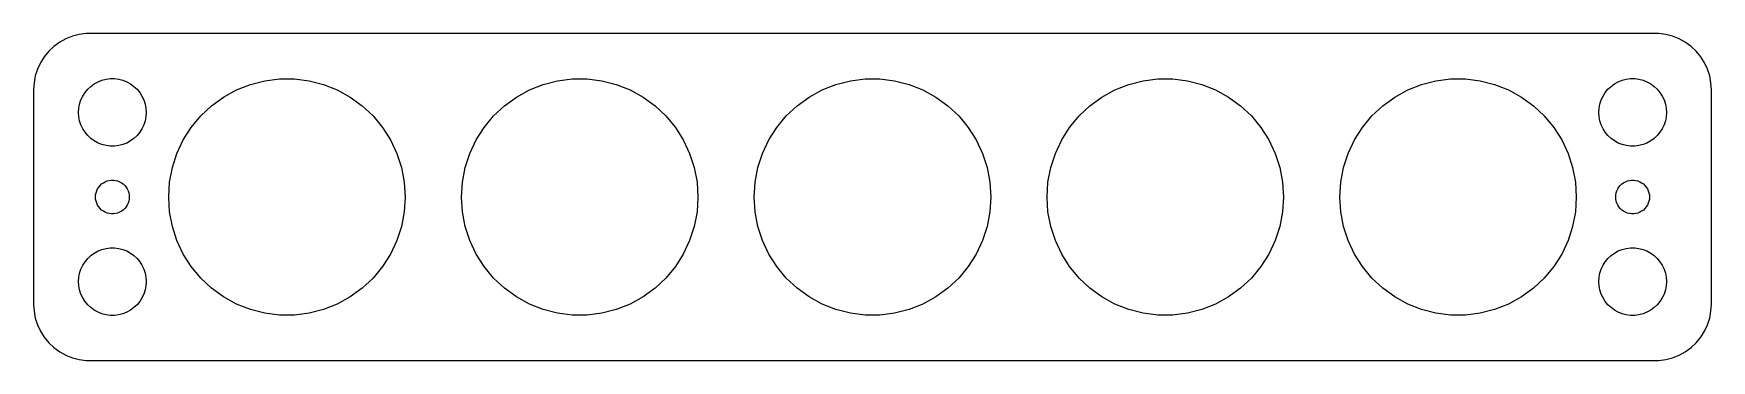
# Model space of a CAD drawing. Header units: metres. Extents: x -74 to 74, y 25 to 53.
import ezdxf

# ---------------------------------------------------------------- set-up
doc = ezdxf.new("R2010")
doc.units = ezdxf.units.M

msp = doc.modelspace()

# ---------------------------------------------------------------- linework, layer by layer
for p, q in [((-72.6871, 52.3526), (-73.1448, 51.9227)), ((-72.1791, 52.7216), (-72.6871, 52.3526)), ((-71.6289, 53.0241), (-72.1791, 52.7216)), ((-71.0451, 53.2553), (-71.6289, 53.0241)), ((-70.4369, 53.4114), (-71.0451, 53.2553)), ((-69.8139, 53.4901), (-70.4369, 53.4114)), ((69.8139, 53.4901), (-69.8139, 53.4901)), ((70.4369, 53.4114), (69.8139, 53.4901)), ((71.0451, 53.2553), (70.4369, 53.4114)), ((71.6289, 53.0241), (71.0451, 53.2553)), ((72.1791, 52.7216), (71.6289, 53.0241)), ((72.6871, 52.3526), (72.1791, 52.7216)), ((73.1448, 51.9227), (72.6871, 52.3526)), ((-73.8815, 50.9088), (-74.1489, 50.3406)), ((-73.5451, 51.4389), (-73.8815, 50.9088)), ((-73.1448, 51.9227), (-73.5451, 51.4389)), ((73.5451, 51.4389), (73.1448, 51.9227)), ((73.8815, 50.9088), (73.5451, 51.4389)), ((74.1489, 50.3406), (73.8815, 50.9088)), ((-74.3429, 49.7434), (-74.4606, 49.1267)), ((-74.1489, 50.3406), (-74.3429, 49.7434)), ((-69.1075, 49.033), (-68.7773, 49.2145)), ((-68.7773, 49.2145), (-68.427, 49.3532)), ((-68.427, 49.3532), (-68.0621, 49.4469)), ((-68.0621, 49.4469), (-67.6884, 49.4941)), ((-67.6884, 49.4941), (-67.3116, 49.4941)), ((-67.3116, 49.4941), (-66.9379, 49.4469)), ((-66.9379, 49.4469), (-66.573, 49.3532)), ((-66.573, 49.3532), (-66.2227, 49.2145)), ((-66.2227, 49.2145), (-65.8925, 49.033)), ((-55.2447, 48.9861), (-53.9675, 49.314)), ((-53.9675, 49.314), (-52.6593, 49.4793)), ((-52.6593, 49.4793), (-51.3407, 49.4793)), ((-51.3407, 49.4793), (-50.0325, 49.314)), ((-50.0325, 49.314), (-48.7553, 48.9861)), ((-29.2447, 48.9861), (-27.9675, 49.314)), ((-27.9675, 49.314), (-26.6593, 49.4793)), ((-26.6593, 49.4793), (-25.3407, 49.4793)), ((-25.3407, 49.4793), (-24.0325, 49.314)), ((-24.0325, 49.314), (-22.7553, 48.9861)), ((-3.24467, 48.9861), (-1.9675, 49.314)), ((-1.9675, 49.314), (-0.65929, 49.4793)), ((-0.65929, 49.4793), (0.65929, 49.4793)), ((0.65929, 49.4793), (1.9675, 49.314)), ((1.9675, 49.314), (3.24467, 48.9861)), ((22.7553, 48.9861), (24.0325, 49.314)), ((24.0325, 49.314), (25.3407, 49.4793)), ((25.3407, 49.4793), (26.6593, 49.4793)), ((26.6593, 49.4793), (27.9675, 49.314)), ((27.9675, 49.314), (29.2447, 48.9861)), ((48.7553, 48.9861), (50.0325, 49.314)), ((50.0325, 49.314), (51.3407, 49.4793)), ((51.3407, 49.4793), (52.6593, 49.4793)), ((52.6593, 49.4793), (53.9675, 49.314)), ((53.9675, 49.314), (55.2447, 48.9861)), ((65.8925, 49.033), (66.2227, 49.2145)), ((66.2227, 49.2145), (66.573, 49.3532)), ((66.573, 49.3532), (66.9379, 49.4469)), ((66.9379, 49.4469), (67.3116, 49.4941)), ((67.3116, 49.4941), (67.6884, 49.4941)), ((67.6884, 49.4941), (68.0621, 49.4469)), ((68.0621, 49.4469), (68.427, 49.3532)), ((68.427, 49.3532), (68.7773, 49.2145)), ((68.7773, 49.2145), (69.1075, 49.033)), ((74.3429, 49.7434), (74.1489, 50.3406)), ((74.4606, 49.1267), (74.3429, 49.7434)), ((-74.4606, 49.1267), (-74.5, 48.5)), ((-74.5, 48.5), (-74.5, 29.5)), ((-70.2893, 47.6044), (-70.1289, 47.9453)), ((-70.1289, 47.9453), (-69.927, 48.2634)), ((-69.927, 48.2634), (-69.6869, 48.5536)), ((-69.6869, 48.5536), (-69.4123, 48.8115)), ((-69.4123, 48.8115), (-69.1075, 49.033)), ((-65.8925, 49.033), (-65.5877, 48.8115)), ((-65.5877, 48.8115), (-65.3131, 48.5536)), ((-65.3131, 48.5536), (-65.073, 48.2634)), ((-65.073, 48.2634), (-64.8711, 47.9453)), ((-64.8711, 47.9453), (-64.7107, 47.6044)), ((-58.6929, 47.0904), (-57.6262, 47.8654)), ((-57.6262, 47.8654), (-56.4707, 48.5007)), ((-56.4707, 48.5007), (-55.2447, 48.9861)), ((-48.7553, 48.9861), (-47.5293, 48.5007)), ((-47.5293, 48.5007), (-46.3738, 47.8654)), ((-46.3738, 47.8654), (-45.307, 47.0904)), ((-32.6929, 47.0904), (-31.6262, 47.8654)), ((-31.6262, 47.8654), (-30.4707, 48.5007)), ((-30.4707, 48.5007), (-29.2447, 48.9861)), ((-22.7553, 48.9861), (-21.5293, 48.5007)), ((-21.5293, 48.5007), (-20.3738, 47.8654)), ((-20.3738, 47.8654), (-19.307, 47.0904)), ((-6.69295, 47.0904), (-5.62617, 47.8654)), ((-5.62617, 47.8654), (-4.47067, 48.5007)), ((-4.47067, 48.5007), (-3.24467, 48.9861)), ((3.24467, 48.9861), (4.47067, 48.5007)), ((4.47067, 48.5007), (5.62617, 47.8654)), ((5.62617, 47.8654), (6.69295, 47.0904)), ((19.307, 47.0904), (20.3738, 47.8654)), ((20.3738, 47.8654), (21.5293, 48.5007)), ((21.5293, 48.5007), (22.7553, 48.9861)), ((29.2447, 48.9861), (30.4707, 48.5007)), ((30.4707, 48.5007), (31.6262, 47.8654)), ((31.6262, 47.8654), (32.6929, 47.0904)), ((45.307, 47.0904), (46.3738, 47.8654)), ((46.3738, 47.8654), (47.5293, 48.5007)), ((47.5293, 48.5007), (48.7553, 48.9861)), ((55.2447, 48.9861), (56.4707, 48.5007)), ((56.4707, 48.5007), (57.6262, 47.8654)), ((57.6262, 47.8654), (58.6929, 47.0904)), ((64.7107, 47.6044), (64.8711, 47.9453)), ((64.8711, 47.9453), (65.073, 48.2634)), ((65.073, 48.2634), (65.3131, 48.5536)), ((65.3131, 48.5536), (65.5877, 48.8115)), ((65.5877, 48.8115), (65.8925, 49.033)), ((69.1075, 49.033), (69.4123, 48.8115)), ((69.4123, 48.8115), (69.6869, 48.5536)), ((69.6869, 48.5536), (69.927, 48.2634)), ((69.927, 48.2634), (70.1289, 47.9453)), ((70.1289, 47.9453), (70.2893, 47.6044)), ((74.5, 48.5), (74.4606, 49.1267)), ((74.5, 29.5), (74.5, 48.5)), ((-70.5, 46.5), (-70.4763, 46.876)), ((-70.4763, 46.124), (-70.5, 46.5)), ((-70.4763, 46.876), (-70.4057, 47.2461)), ((-70.4057, 47.2461), (-70.2893, 47.6044)), ((-64.7107, 47.6044), (-64.5943, 47.2461)), ((-64.5943, 47.2461), (-64.5237, 46.876)), ((-64.5237, 46.876), (-64.5, 46.5)), ((-64.5, 46.5), (-64.5237, 46.124)), ((-59.6542, 46.1877), (-58.6929, 47.0904)), ((-45.307, 47.0904), (-44.3458, 46.1877)), ((-33.6542, 46.1877), (-32.6929, 47.0904)), ((-19.307, 47.0904), (-18.3458, 46.1877)), ((-7.65416, 46.1877), (-6.69295, 47.0904)), ((6.69295, 47.0904), (7.65416, 46.1877)), ((18.3458, 46.1877), (19.307, 47.0904)), ((32.6929, 47.0904), (33.6542, 46.1877)), ((44.3458, 46.1877), (45.307, 47.0904)), ((58.6929, 47.0904), (59.6542, 46.1877)), ((64.5, 46.5), (64.5237, 46.876)), ((64.5237, 46.124), (64.5, 46.5)), ((64.5237, 46.876), (64.5943, 47.2461)), ((64.5943, 47.2461), (64.7107, 47.6044)), ((70.2893, 47.6044), (70.4057, 47.2461)), ((70.4057, 47.2461), (70.4763, 46.876)), ((70.4763, 46.876), (70.5, 46.5)), ((70.5, 46.5), (70.4763, 46.124)), ((-70.4057, 45.7539), (-70.4763, 46.124)), ((-70.2893, 45.3956), (-70.4057, 45.7539)), ((-70.1289, 45.0547), (-70.2893, 45.3956)), ((-69.927, 44.7366), (-70.1289, 45.0547)), ((-69.6869, 44.4464), (-69.927, 44.7366)), ((-65.073, 44.7366), (-65.3131, 44.4464)), ((-64.8711, 45.0547), (-65.073, 44.7366)), ((-64.7107, 45.3956), (-64.8711, 45.0547)), ((-64.5943, 45.7539), (-64.7107, 45.3956)), ((-64.5237, 46.124), (-64.5943, 45.7539)), ((-61.2012, 44.0584), (-60.4947, 45.1717)), ((-60.4947, 45.1717), (-59.6542, 46.1877)), ((-44.3458, 46.1877), (-43.5053, 45.1717)), ((-43.5053, 45.1717), (-42.7988, 44.0584)), ((-35.2012, 44.0584), (-34.4947, 45.1717)), ((-34.4947, 45.1717), (-33.6542, 46.1877)), ((-18.3458, 46.1877), (-17.5053, 45.1717)), ((-17.5053, 45.1717), (-16.7988, 44.0584)), ((-9.20122, 44.0584), (-8.49467, 45.1717)), ((-8.49467, 45.1717), (-7.65416, 46.1877)), ((7.65416, 46.1877), (8.49467, 45.1717)), ((8.49467, 45.1717), (9.20122, 44.0584)), ((16.7988, 44.0584), (17.5053, 45.1717)), ((17.5053, 45.1717), (18.3458, 46.1877)), ((33.6542, 46.1877), (34.4947, 45.1717)), ((34.4947, 45.1717), (35.2012, 44.0584)), ((42.7988, 44.0584), (43.5053, 45.1717)), ((43.5053, 45.1717), (44.3458, 46.1877)), ((59.6542, 46.1877), (60.4947, 45.1717)), ((60.4947, 45.1717), (61.2012, 44.0584)), ((64.5943, 45.7539), (64.5237, 46.124)), ((64.7107, 45.3956), (64.5943, 45.7539)), ((64.8711, 45.0547), (64.7107, 45.3956)), ((65.073, 44.7366), (64.8711, 45.0547)), ((65.3131, 44.4464), (65.073, 44.7366)), ((69.927, 44.7366), (69.6869, 44.4464)), ((70.1289, 45.0547), (69.927, 44.7366)), ((70.2893, 45.3956), (70.1289, 45.0547)), ((70.4057, 45.7539), (70.2893, 45.3956)), ((70.4763, 46.124), (70.4057, 45.7539)), ((-69.4123, 44.1884), (-69.6869, 44.4464)), ((-69.1075, 43.967), (-69.4123, 44.1884)), ((-68.7773, 43.7855), (-69.1075, 43.967)), ((-68.427, 43.6468), (-68.7773, 43.7855)), ((-68.0621, 43.5531), (-68.427, 43.6468)), ((-67.6884, 43.5059), (-68.0621, 43.5531)), ((-67.3116, 43.5059), (-67.6884, 43.5059)), ((-66.9379, 43.5531), (-67.3116, 43.5059)), ((-66.573, 43.6468), (-66.9379, 43.5531)), ((-66.2227, 43.7855), (-66.573, 43.6468)), ((-65.8925, 43.967), (-66.2227, 43.7855)), ((-65.5877, 44.1884), (-65.8925, 43.967)), ((-65.3131, 44.4464), (-65.5877, 44.1884)), ((-61.7626, 42.8653), (-61.2012, 44.0584)), ((-42.7988, 44.0584), (-42.2373, 42.8653)), ((-35.7626, 42.8653), (-35.2012, 44.0584)), ((-16.7988, 44.0584), (-16.2373, 42.8653)), ((-9.76265, 42.8653), (-9.20122, 44.0584)), ((9.20122, 44.0584), (9.76265, 42.8653)), ((16.2373, 42.8653), (16.7988, 44.0584)), ((35.2012, 44.0584), (35.7626, 42.8653)), ((42.2373, 42.8653), (42.7988, 44.0584)), ((61.2012, 44.0584), (61.7626, 42.8653)), ((65.5877, 44.1884), (65.3131, 44.4464)), ((65.8925, 43.967), (65.5877, 44.1884)), ((66.2227, 43.7855), (65.8925, 43.967)), ((66.573, 43.6468), (66.2227, 43.7855)), ((66.9379, 43.5531), (66.573, 43.6468)), ((67.3116, 43.5059), (66.9379, 43.5531)), ((67.6884, 43.5059), (67.3116, 43.5059)), ((68.0621, 43.5531), (67.6884, 43.5059)), ((68.427, 43.6468), (68.0621, 43.5531)), ((68.7773, 43.7855), (68.427, 43.6468)), ((69.1075, 43.967), (68.7773, 43.7855)), ((69.4123, 44.1884), (69.1075, 43.967)), ((69.6869, 44.4464), (69.4123, 44.1884)), ((-62.1701, 41.6112), (-61.7626, 42.8653)), ((-42.2373, 42.8653), (-41.8299, 41.6112)), ((-36.1701, 41.6112), (-35.7626, 42.8653)), ((-16.2373, 42.8653), (-15.8299, 41.6112)), ((-10.1701, 41.6112), (-9.76265, 42.8653)), ((9.76265, 42.8653), (10.1701, 41.6112)), ((15.8299, 41.6112), (16.2373, 42.8653)), ((35.7626, 42.8653), (36.1701, 41.6112)), ((41.8299, 41.6112), (42.2373, 42.8653)), ((61.7626, 42.8653), (62.1701, 41.6112)), ((-68.4561, 40.1558), (-68.3037, 40.2665)), ((-68.3037, 40.2665), (-68.1387, 40.3572)), ((-68.1387, 40.3572), (-67.9635, 40.4266)), ((-67.9635, 40.4266), (-67.7811, 40.4734)), ((-67.7811, 40.4734), (-67.5942, 40.497)), ((-67.5942, 40.497), (-67.4058, 40.497)), ((-67.4058, 40.497), (-67.2189, 40.4734)), ((-67.2189, 40.4734), (-67.0365, 40.4266)), ((-67.0365, 40.4266), (-66.8613, 40.3572)), ((-66.8613, 40.3572), (-66.6963, 40.2665)), ((-66.6963, 40.2665), (-66.5439, 40.1558)), ((-62.5, 39), (-62.4172, 40.316)), ((-62.4172, 40.316), (-62.1701, 41.6112)), ((-41.8299, 41.6112), (-41.5828, 40.316)), ((-41.5828, 40.316), (-41.5, 39)), ((-36.5, 39), (-36.4172, 40.316)), ((-36.4172, 40.316), (-36.1701, 41.6112)), ((-15.8299, 41.6112), (-15.5828, 40.316)), ((-15.5828, 40.316), (-15.5, 39)), ((-10.5, 39), (-10.4172, 40.316)), ((-10.4172, 40.316), (-10.1701, 41.6112)), ((10.1701, 41.6112), (10.4172, 40.316)), ((10.4172, 40.316), (10.5, 39)), ((15.5, 39), (15.5828, 40.316)), ((15.5828, 40.316), (15.8299, 41.6112)), ((36.1701, 41.6112), (36.4172, 40.316)), ((36.4172, 40.316), (36.5, 39)), ((41.5, 39), (41.5828, 40.316)), ((41.5828, 40.316), (41.8299, 41.6112)), ((62.1701, 41.6112), (62.4172, 40.316)), ((62.4172, 40.316), (62.5, 39)), ((66.5439, 40.1558), (66.6963, 40.2665)), ((66.6963, 40.2665), (66.8613, 40.3572)), ((66.8613, 40.3572), (67.0365, 40.4266)), ((67.0365, 40.4266), (67.2189, 40.4734)), ((67.2189, 40.4734), (67.4058, 40.497)), ((67.4058, 40.497), (67.5942, 40.497)), ((67.5942, 40.497), (67.7811, 40.4734)), ((67.7811, 40.4734), (67.9635, 40.4266)), ((67.9635, 40.4266), (68.1387, 40.3572)), ((68.1387, 40.3572), (68.3037, 40.2665)), ((68.3037, 40.2665), (68.4561, 40.1558)), ((-69, 39), (-68.9882, 39.188)), ((-68.9882, 38.812), (-69, 39)), ((-68.9882, 39.188), (-68.9529, 39.373)), ((-68.9529, 38.627), (-68.9882, 38.812)), ((-68.9529, 39.373), (-68.8947, 39.5522)), ((-68.8947, 39.5522), (-68.8145, 39.7226)), ((-68.8145, 39.7226), (-68.7135, 39.8817)), ((-68.7135, 39.8817), (-68.5934, 40.0268)), ((-68.5934, 40.0268), (-68.4561, 40.1558)), ((-66.5439, 40.1558), (-66.4065, 40.0268)), ((-66.4065, 40.0268), (-66.2865, 39.8817)), ((-66.2865, 39.8817), (-66.1855, 39.7226)), ((-66.1855, 39.7226), (-66.1053, 39.5522)), ((-66.1053, 39.5522), (-66.0471, 39.373)), ((-66.0471, 39.373), (-66.0118, 39.188)), ((-66.0118, 38.812), (-66.0471, 38.627)), ((-66.0118, 39.188), (-66, 39)), ((-66, 39), (-66.0118, 38.812)), ((-62.4172, 37.684), (-62.5, 39)), ((-41.5, 39), (-41.5828, 37.684)), ((-36.4172, 37.684), (-36.5, 39)), ((-15.5, 39), (-15.5828, 37.684)), ((-10.4172, 37.684), (-10.5, 39)), ((10.5, 39), (10.4172, 37.684)), ((15.5828, 37.684), (15.5, 39)), ((36.5, 39), (36.4172, 37.684)), ((41.5828, 37.684), (41.5, 39)), ((62.5, 39), (62.4172, 37.684)), ((66, 39), (66.0118, 39.188)), ((66.0118, 38.812), (66, 39)), ((66.0118, 39.188), (66.0471, 39.373)), ((66.0471, 38.627), (66.0118, 38.812)), ((66.0471, 39.373), (66.1053, 39.5522)), ((66.1053, 39.5522), (66.1855, 39.7226)), ((66.1855, 39.7226), (66.2865, 39.8817)), ((66.2865, 39.8817), (66.4065, 40.0268)), ((66.4065, 40.0268), (66.5439, 40.1558)), ((68.4561, 40.1558), (68.5934, 40.0268)), ((68.5934, 40.0268), (68.7135, 39.8817)), ((68.7135, 39.8817), (68.8145, 39.7226)), ((68.8145, 39.7226), (68.8947, 39.5522)), ((68.8947, 39.5522), (68.9529, 39.373)), ((68.9529, 39.373), (68.9882, 39.188)), ((68.9882, 38.812), (68.9529, 38.627)), ((68.9882, 39.188), (69, 39)), ((69, 39), (68.9882, 38.812)), ((-68.8947, 38.4478), (-68.9529, 38.627)), ((-68.8145, 38.2774), (-68.8947, 38.4478)), ((-68.7135, 38.1183), (-68.8145, 38.2774)), ((-68.5934, 37.9732), (-68.7135, 38.1183)), ((-68.4561, 37.8442), (-68.5934, 37.9732)), ((-68.3037, 37.7335), (-68.4561, 37.8442)), ((-68.1387, 37.6428), (-68.3037, 37.7335)), ((-67.9635, 37.5734), (-68.1387, 37.6428)), ((-67.7811, 37.5266), (-67.9635, 37.5734)), ((-67.5942, 37.503), (-67.7811, 37.5266)), ((-67.4058, 37.503), (-67.5942, 37.503)), ((-67.2189, 37.5266), (-67.4058, 37.503)), ((-67.0365, 37.5734), (-67.2189, 37.5266)), ((-66.8613, 37.6428), (-67.0365, 37.5734)), ((-66.6963, 37.7335), (-66.8613, 37.6428)), ((-66.5439, 37.8442), (-66.6963, 37.7335)), ((-66.4065, 37.9732), (-66.5439, 37.8442)), ((-66.2865, 38.1183), (-66.4065, 37.9732)), ((-66.1855, 38.2774), (-66.2865, 38.1183)), ((-66.1053, 38.4478), (-66.1855, 38.2774)), ((-66.0471, 38.627), (-66.1053, 38.4478)), ((-62.1701, 36.3888), (-62.4172, 37.684)), ((-41.5828, 37.684), (-41.8299, 36.3888)), ((-36.1701, 36.3888), (-36.4172, 37.684)), ((-15.5828, 37.684), (-15.8299, 36.3888)), ((-10.1701, 36.3888), (-10.4172, 37.684)), ((10.4172, 37.684), (10.1701, 36.3888)), ((15.8299, 36.3888), (15.5828, 37.684)), ((36.4172, 37.684), (36.1701, 36.3888)), ((41.8299, 36.3888), (41.5828, 37.684)), ((62.4172, 37.684), (62.1701, 36.3888)), ((66.1053, 38.4478), (66.0471, 38.627)), ((66.1855, 38.2774), (66.1053, 38.4478)), ((66.2865, 38.1183), (66.1855, 38.2774)), ((66.4065, 37.9732), (66.2865, 38.1183)), ((66.5439, 37.8442), (66.4065, 37.9732)), ((66.6963, 37.7335), (66.5439, 37.8442)), ((66.8613, 37.6428), (66.6963, 37.7335)), ((67.0365, 37.5734), (66.8613, 37.6428)), ((67.2189, 37.5266), (67.0365, 37.5734)), ((67.4058, 37.503), (67.2189, 37.5266)), ((67.5942, 37.503), (67.4058, 37.503)), ((67.7811, 37.5266), (67.5942, 37.503)), ((67.9635, 37.5734), (67.7811, 37.5266)), ((68.1387, 37.6428), (67.9635, 37.5734)), ((68.3037, 37.7335), (68.1387, 37.6428)), ((68.4561, 37.8442), (68.3037, 37.7335)), ((68.5934, 37.9732), (68.4561, 37.8442)), ((68.7135, 38.1183), (68.5934, 37.9732)), ((68.8145, 38.2774), (68.7135, 38.1183)), ((68.8947, 38.4478), (68.8145, 38.2774)), ((68.9529, 38.627), (68.8947, 38.4478)), ((-61.7626, 35.1347), (-62.1701, 36.3888)), ((-41.8299, 36.3888), (-42.2373, 35.1347)), ((-35.7626, 35.1347), (-36.1701, 36.3888)), ((-15.8299, 36.3888), (-16.2373, 35.1347)), ((-9.76265, 35.1347), (-10.1701, 36.3888)), ((10.1701, 36.3888), (9.76265, 35.1347)), ((16.2373, 35.1347), (15.8299, 36.3888)), ((36.1701, 36.3888), (35.7626, 35.1347)), ((42.2373, 35.1347), (41.8299, 36.3888)), ((62.1701, 36.3888), (61.7626, 35.1347)), ((-68.7773, 34.2145), (-68.427, 34.3532)), ((-68.427, 34.3532), (-68.0621, 34.4469)), ((-68.0621, 34.4469), (-67.6884, 34.4941)), ((-67.6884, 34.4941), (-67.3116, 34.4941)), ((-67.3116, 34.4941), (-66.9379, 34.4469)), ((-66.9379, 34.4469), (-66.573, 34.3532)), ((-66.573, 34.3532), (-66.2227, 34.2145)), ((-61.2012, 33.9416), (-61.7626, 35.1347)), ((-42.2373, 35.1347), (-42.7988, 33.9416)), ((-35.2012, 33.9416), (-35.7626, 35.1347)), ((-16.2373, 35.1347), (-16.7988, 33.9416)), ((-9.20122, 33.9416), (-9.76265, 35.1347)), ((9.76265, 35.1347), (9.20122, 33.9416)), ((16.7988, 33.9416), (16.2373, 35.1347)), ((35.7626, 35.1347), (35.2012, 33.9416)), ((42.7988, 33.9416), (42.2373, 35.1347)), ((61.7626, 35.1347), (61.2012, 33.9416)), ((66.2227, 34.2145), (66.573, 34.3532)), ((66.573, 34.3532), (66.9379, 34.4469)), ((66.9379, 34.4469), (67.3116, 34.4941)), ((67.3116, 34.4941), (67.6884, 34.4941)), ((67.6884, 34.4941), (68.0621, 34.4469)), ((68.0621, 34.4469), (68.427, 34.3532)), ((68.427, 34.3532), (68.7773, 34.2145)), ((-70.2893, 32.6044), (-70.1289, 32.9453)), ((-70.1289, 32.9453), (-69.927, 33.2634)), ((-69.927, 33.2634), (-69.6869, 33.5536)), ((-69.6869, 33.5536), (-69.4123, 33.8116)), ((-69.4123, 33.8116), (-69.1075, 34.033)), ((-69.1075, 34.033), (-68.7773, 34.2145)), ((-66.2227, 34.2145), (-65.8925, 34.033)), ((-65.8925, 34.033), (-65.5877, 33.8116)), ((-65.5877, 33.8116), (-65.3131, 33.5536)), ((-65.3131, 33.5536), (-65.073, 33.2634)), ((-65.073, 33.2634), (-64.8711, 32.9453)), ((-64.8711, 32.9453), (-64.7107, 32.6044)), ((-60.4947, 32.8283), (-61.2012, 33.9416)), ((-59.6542, 31.8123), (-60.4947, 32.8283)), ((-43.5053, 32.8283), (-44.3458, 31.8123)), ((-42.7988, 33.9416), (-43.5053, 32.8283)), ((-34.4947, 32.8283), (-35.2012, 33.9416)), ((-33.6542, 31.8123), (-34.4947, 32.8283)), ((-17.5053, 32.8283), (-18.3458, 31.8123)), ((-16.7988, 33.9416), (-17.5053, 32.8283)), ((-8.49467, 32.8283), (-9.20122, 33.9416)), ((-7.65416, 31.8123), (-8.49467, 32.8283)), ((8.49467, 32.8283), (7.65416, 31.8123)), ((9.20122, 33.9416), (8.49467, 32.8283)), ((17.5053, 32.8283), (16.7988, 33.9416)), ((18.3458, 31.8123), (17.5053, 32.8283)), ((34.4947, 32.8283), (33.6542, 31.8123)), ((35.2012, 33.9416), (34.4947, 32.8283)), ((43.5053, 32.8283), (42.7988, 33.9416)), ((44.3458, 31.8123), (43.5053, 32.8283)), ((60.4947, 32.8283), (59.6542, 31.8123)), ((61.2012, 33.9416), (60.4947, 32.8283)), ((64.7107, 32.6044), (64.8711, 32.9453)), ((64.8711, 32.9453), (65.073, 33.2634)), ((65.073, 33.2634), (65.3131, 33.5536)), ((65.3131, 33.5536), (65.5877, 33.8116)), ((65.5877, 33.8116), (65.8925, 34.033)), ((65.8925, 34.033), (66.2227, 34.2145)), ((68.7773, 34.2145), (69.1075, 34.033)), ((69.1075, 34.033), (69.4123, 33.8116)), ((69.4123, 33.8116), (69.6869, 33.5536)), ((69.6869, 33.5536), (69.927, 33.2634)), ((69.927, 33.2634), (70.1289, 32.9453)), ((70.1289, 32.9453), (70.2893, 32.6044)), ((-70.5, 31.5), (-70.4763, 31.876)), ((-70.4763, 31.124), (-70.5, 31.5)), ((-70.4763, 31.876), (-70.4057, 32.2461)), ((-70.4057, 32.2461), (-70.2893, 32.6044)), ((-64.7107, 32.6044), (-64.5943, 32.2461)), ((-64.5943, 32.2461), (-64.5237, 31.876)), ((-64.5237, 31.876), (-64.5, 31.5)), ((-64.5, 31.5), (-64.5237, 31.124)), ((-58.6929, 30.9096), (-59.6542, 31.8123)), ((-44.3458, 31.8123), (-45.307, 30.9096)), ((-32.6929, 30.9096), (-33.6542, 31.8123)), ((-18.3458, 31.8123), (-19.307, 30.9096)), ((-6.69295, 30.9096), (-7.65416, 31.8123)), ((7.65416, 31.8123), (6.69295, 30.9096)), ((19.307, 30.9096), (18.3458, 31.8123)), ((33.6542, 31.8123), (32.6929, 30.9096)), ((45.307, 30.9096), (44.3458, 31.8123)), ((59.6542, 31.8123), (58.6929, 30.9096)), ((64.5, 31.5), (64.5237, 31.876)), ((64.5237, 31.124), (64.5, 31.5)), ((64.5237, 31.876), (64.5943, 32.2461)), ((64.5943, 32.2461), (64.7107, 32.6044)), ((70.2893, 32.6044), (70.4057, 32.2461)), ((70.4057, 32.2461), (70.4763, 31.876)), ((70.4763, 31.876), (70.5, 31.5)), ((70.5, 31.5), (70.4763, 31.124)), ((-70.4057, 30.7539), (-70.4763, 31.124)), ((-70.2893, 30.3956), (-70.4057, 30.7539)), ((-70.1289, 30.0547), (-70.2893, 30.3956)), ((-69.927, 29.7366), (-70.1289, 30.0547)), ((-64.8711, 30.0547), (-65.073, 29.7366)), ((-64.7107, 30.3956), (-64.8711, 30.0547)), ((-64.5943, 30.7539), (-64.7107, 30.3956)), ((-64.5237, 31.124), (-64.5943, 30.7539)), ((-57.6262, 30.1346), (-58.6929, 30.9096)), ((-56.4707, 29.4993), (-57.6262, 30.1346)), ((-46.3738, 30.1346), (-47.5293, 29.4993)), ((-45.307, 30.9096), (-46.3738, 30.1346)), ((-31.6262, 30.1346), (-32.6929, 30.9096)), ((-30.4707, 29.4993), (-31.6262, 30.1346)), ((-20.3738, 30.1346), (-21.5293, 29.4993)), ((-19.307, 30.9096), (-20.3738, 30.1346)), ((-5.62617, 30.1346), (-6.69295, 30.9096)), ((-4.47067, 29.4993), (-5.62617, 30.1346)), ((5.62617, 30.1346), (4.47067, 29.4993)), ((6.69295, 30.9096), (5.62617, 30.1346)), ((20.3738, 30.1346), (19.307, 30.9096)), ((21.5293, 29.4993), (20.3738, 30.1346)), ((31.6262, 30.1346), (30.4707, 29.4993)), ((32.6929, 30.9096), (31.6262, 30.1346)), ((46.3738, 30.1346), (45.307, 30.9096)), ((47.5293, 29.4993), (46.3738, 30.1346)), ((57.6262, 30.1346), (56.4707, 29.4993)), ((58.6929, 30.9096), (57.6262, 30.1346)), ((64.5943, 30.7539), (64.5237, 31.124)), ((64.7107, 30.3956), (64.5943, 30.7539)), ((64.8711, 30.0547), (64.7107, 30.3956)), ((65.073, 29.7366), (64.8711, 30.0547)), ((70.1289, 30.0547), (69.927, 29.7366)), ((70.2893, 30.3956), (70.1289, 30.0547)), ((70.4057, 30.7539), (70.2893, 30.3956)), ((70.4763, 31.124), (70.4057, 30.7539)), ((-74.5, 29.5), (-74.4606, 28.8733)), ((-74.4606, 28.8733), (-74.3429, 28.2566)), ((-69.6869, 29.4464), (-69.927, 29.7366)), ((-69.4123, 29.1885), (-69.6869, 29.4464)), ((-69.1075, 28.967), (-69.4123, 29.1885)), ((-68.7773, 28.7855), (-69.1075, 28.967)), ((-68.427, 28.6468), (-68.7773, 28.7855)), ((-68.0621, 28.5531), (-68.427, 28.6468)), ((-67.6884, 28.5059), (-68.0621, 28.5531)), ((-67.3116, 28.5059), (-67.6884, 28.5059)), ((-66.9379, 28.5531), (-67.3116, 28.5059)), ((-66.573, 28.6468), (-66.9379, 28.5531)), ((-66.2227, 28.7855), (-66.573, 28.6468)), ((-65.8925, 28.967), (-66.2227, 28.7855)), ((-65.5877, 29.1885), (-65.8925, 28.967)), ((-65.3131, 29.4464), (-65.5877, 29.1885)), ((-65.073, 29.7366), (-65.3131, 29.4464)), ((-55.2447, 29.0139), (-56.4707, 29.4993)), ((-53.9675, 28.686), (-55.2447, 29.0139)), ((-52.6593, 28.5207), (-53.9675, 28.686)), ((-51.3407, 28.5207), (-52.6593, 28.5207)), ((-50.0325, 28.686), (-51.3407, 28.5207)), ((-48.7553, 29.0139), (-50.0325, 28.686)), ((-47.5293, 29.4993), (-48.7553, 29.0139)), ((-29.2447, 29.0139), (-30.4707, 29.4993)), ((-27.9675, 28.686), (-29.2447, 29.0139)), ((-26.6593, 28.5207), (-27.9675, 28.686)), ((-25.3407, 28.5207), (-26.6593, 28.5207)), ((-24.0325, 28.686), (-25.3407, 28.5207)), ((-22.7553, 29.0139), (-24.0325, 28.686)), ((-21.5293, 29.4993), (-22.7553, 29.0139)), ((-3.24467, 29.0139), (-4.47067, 29.4993)), ((-1.9675, 28.686), (-3.24467, 29.0139)), ((-0.65929, 28.5207), (-1.9675, 28.686)), ((0.65929, 28.5207), (-0.65929, 28.5207)), ((1.9675, 28.686), (0.65929, 28.5207)), ((3.24467, 29.0139), (1.9675, 28.686)), ((4.47067, 29.4993), (3.24467, 29.0139)), ((22.7553, 29.0139), (21.5293, 29.4993)), ((24.0325, 28.686), (22.7553, 29.0139)), ((25.3407, 28.5207), (24.0325, 28.686)), ((26.6593, 28.5207), (25.3407, 28.5207)), ((27.9675, 28.686), (26.6593, 28.5207)), ((29.2447, 29.0139), (27.9675, 28.686)), ((30.4707, 29.4993), (29.2447, 29.0139)), ((48.7553, 29.0139), (47.5293, 29.4993)), ((50.0325, 28.686), (48.7553, 29.0139)), ((51.3407, 28.5207), (50.0325, 28.686)), ((52.6593, 28.5207), (51.3407, 28.5207)), ((53.9675, 28.686), (52.6593, 28.5207)), ((55.2447, 29.0139), (53.9675, 28.686)), ((56.4707, 29.4993), (55.2447, 29.0139)), ((65.3131, 29.4464), (65.073, 29.7366)), ((65.5877, 29.1885), (65.3131, 29.4464)), ((65.8925, 28.967), (65.5877, 29.1885)), ((66.2227, 28.7855), (65.8925, 28.967)), ((66.573, 28.6468), (66.2227, 28.7855)), ((66.9379, 28.5531), (66.573, 28.6468)), ((67.3116, 28.5059), (66.9379, 28.5531)), ((67.6884, 28.5059), (67.3116, 28.5059)), ((68.0621, 28.5531), (67.6884, 28.5059)), ((68.427, 28.6468), (68.0621, 28.5531)), ((68.7773, 28.7855), (68.427, 28.6468)), ((69.1075, 28.967), (68.7773, 28.7855)), ((69.4123, 29.1885), (69.1075, 28.967)), ((69.6869, 29.4464), (69.4123, 29.1885)), ((69.927, 29.7366), (69.6869, 29.4464)), ((74.3429, 28.2566), (74.4606, 28.8733)), ((74.4606, 28.8733), (74.5, 29.5)), ((-74.3429, 28.2566), (-74.1489, 27.6594)), ((-74.1489, 27.6594), (-73.8815, 27.0912)), ((-73.8815, 27.0912), (-73.5451, 26.5611)), ((73.5451, 26.5611), (73.8815, 27.0912)), ((73.8815, 27.0912), (74.1489, 27.6594)), ((74.1489, 27.6594), (74.3429, 28.2566)), ((-73.5451, 26.5611), (-73.1448, 26.0773)), ((-73.1448, 26.0773), (-72.6871, 25.6474)), ((-72.6871, 25.6474), (-72.1791, 25.2784)), ((72.1791, 25.2784), (72.6871, 25.6474)), ((72.6871, 25.6474), (73.1448, 26.0773)), ((73.1448, 26.0773), (73.5451, 26.5611)), ((-72.1791, 25.2784), (-71.6289, 24.9759)), ((-71.6289, 24.9759), (-71.0451, 24.7447)), ((-71.0451, 24.7447), (-70.4369, 24.5886)), ((-70.4369, 24.5886), (-69.8139, 24.5099)), ((-69.8139, 24.5099), (69.8139, 24.5099)), ((69.8139, 24.5099), (70.4369, 24.5886)), ((70.4369, 24.5886), (71.0451, 24.7447)), ((71.0451, 24.7447), (71.6289, 24.9759)), ((71.6289, 24.9759), (72.1791, 25.2784))]:
    msp.add_line(p, q)

doc.saveas('drawing.dxf')
